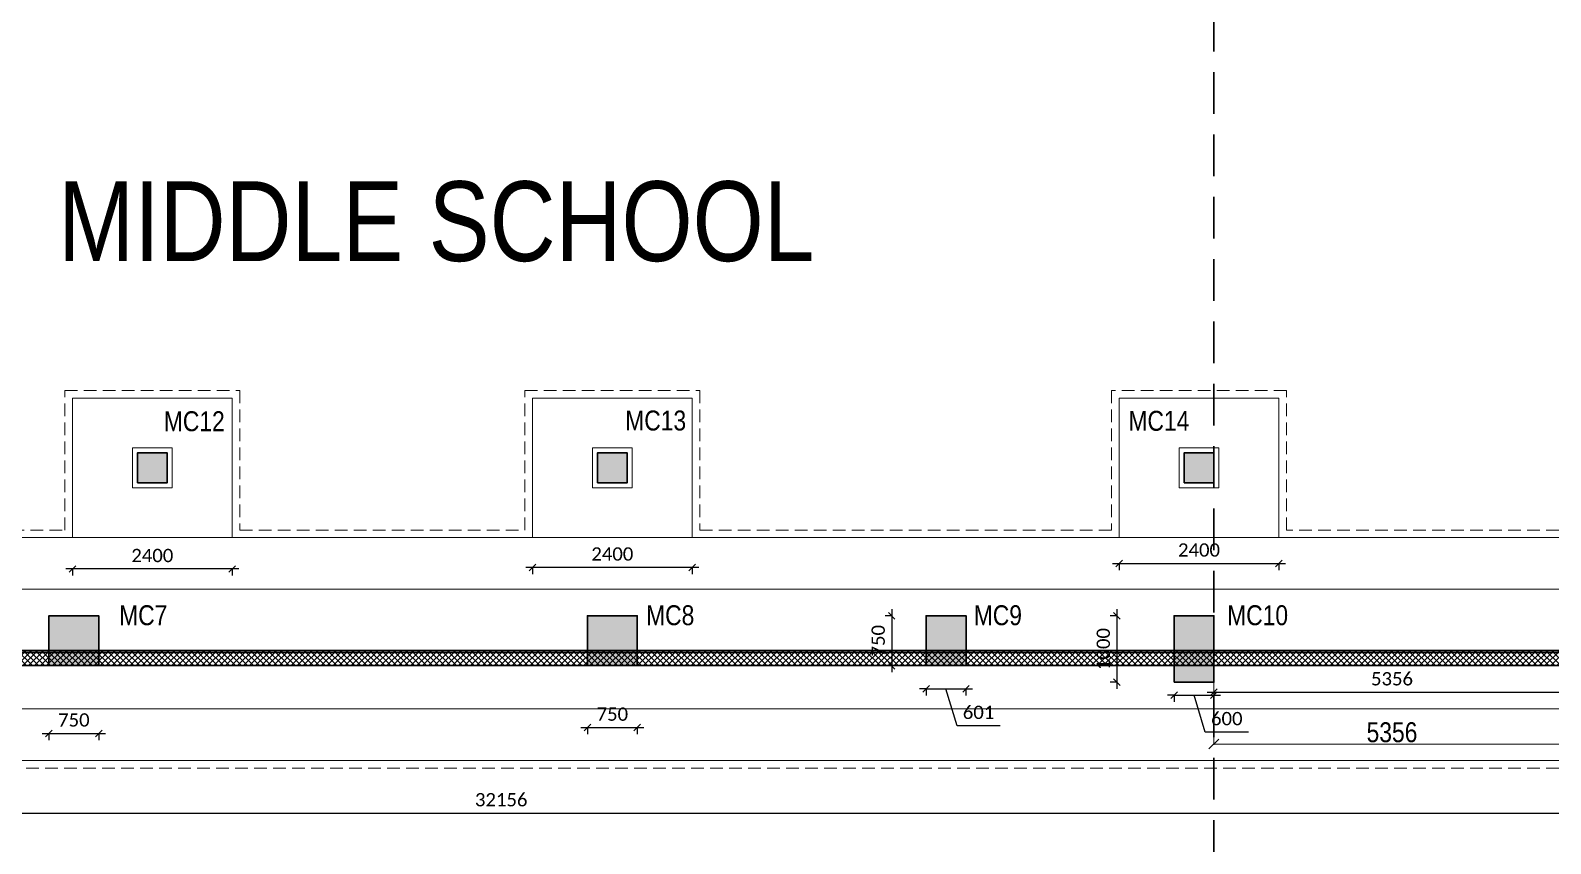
# Model space of a CAD drawing. Header units: millimetres. Extents: x 1112055 to 3390982, y -148532 to 766891.
# Drawn here: x 2876215 to 2899083, y 257441 to 269671 of the extents above; entities that cross this region are included whole.
import ezdxf

# ---------------------------------------------------------------- set-up
doc = ezdxf.new("R2010")
doc.units = ezdxf.units.MM
doc.header["$PDMODE"] = 35
doc.header["$PDSIZE"] = -25
doc.linetypes.add('DASHED2', pattern=[0.375, 0.25, -0.125])
doc.linetypes.add('Hidden', pattern=[9.525, 6.35, -3.175])
for name, color, linetype, lineweight in [('B COL. NO.', 3, 'Continuous', 20), ('B FINAL COLUMN', 1, 'Continuous', 30), ('B FOOTING', 49, 'Continuous', 20), ('B FOOTING DIM', 234, 'Continuous', 9), ('B HATCH', 250, 'Continuous', 0), ('B P.C.C', 251, 'Continuous', 0)]:
    doc.layers.add(name, color=color, linetype=linetype, lineweight=lineweight)
doc.layers.add('B Pedestal', color=7, linetype='Continuous', lineweight=9, true_color=0x5c8948)
doc.layers.add('B-COL HT', color=7, linetype='Continuous', lineweight=0, true_color=0x4e4f45)
doc.styles.add('Cali', font='calibri.ttf')
doc.styles.add('SWINC', font='swissc.ttf')
doc.dimstyles.new('1.100', dxfattribs={"dimtxt": 200, "dimasz": 100, "dimexe": 100, "dimexo": 100, "dimgap": 100, "dimtad": 1, "dimdec": 0, "dimzin": 0, "dimdsep": 46, "dimtxsty": 'Cali', "dimblk": 'OBLIQUE', "dimcen": 0, "dimdle": 100, "dimclrd": 256, "dimclre": 256, "dimclrt": 3, "dimadec": 0, "dimazin": 0, "dimtfac": 1, "dimtdec": 0, "dimtofl": 0, "dimtmove": 1, "dimatfit": 0, "dimfxl": 100, "dimfxlon": 1, "dimtolj": 1, "dimtzin": 0, "dimlwd": -1, "dimlwe": -1, "dimarcsym": 0})
doc.dimstyles.new('BHOOMI', dxfattribs={"dimtxt": 230, "dimasz": 150, "dimexe": 10, "dimexo": 0, "dimgap": 25, "dimtad": 1, "dimdec": 0, "dimzin": 0, "dimdsep": 46, "dimtxsty": 'SWINC', "dimblk": 'OBLIQUE', "dimcen": 0.09, "dimclrd": 250, "dimclre": 250, "dimclrt": 256, "dimaunit": 1, "dimadec": 3, "dimazin": 0, "dimtfac": 1, "dimtdec": 0, "dimtofl": 0, "dimtmove": 1, "dimatfit": 3, "dimfxl": 100, "dimtolj": 1, "dimtzin": 0, "dimlwd": 9, "dimlwe": 5, "dimarcsym": 0})

# ---------------------------------------------------------------- blocks, each defined once
blk = doc.blocks.new('_Oblique')
at = {"color": 0, "linetype": 'ByBlock', "lineweight": -2}
blk.add_line((-0.5, -0.5), (0.5, 0.5), dxfattribs=at)
blk = doc.blocks.new('*D4457')
at = {"layer": 'B FOOTING DIM', "color": 250, "lineweight": 5, "ltscale": 0.5, "transparency": 16777216}
for p, q in [((2894019, 259867), (2894019, 258929)), ((2899375, 259867), (2899375, 258929)), ((2894019, 258939), (2899375, 258939))]:
    blk.add_line(p, q, dxfattribs=at)
at = {"layer": 'Defpoints', "color": 0, "transparency": 16777216}
for p in [(2894019, 259867), (2899375, 259867), (2899375, 258939)]:
    blk.add_point(p, dxfattribs=at)
at = {"layer": 'B FOOTING DIM', "color": 250, "lineweight": 5, "transparency": 16777216, "xscale": 150, "yscale": 150, "zscale": 150, "rotation": 180}
blk.add_blockref('_Oblique', (2894019, 258939), dxfattribs=at)
at = {"layer": 'B FOOTING DIM', "color": 250, "lineweight": 5, "transparency": 16777216, "xscale": 150, "yscale": 150, "zscale": 150}
blk.add_blockref('_Oblique', (2899375, 258939), dxfattribs=at)
at = {"layer": 'B FOOTING DIM', "transparency": 16777216, "insert": (2896697, 259114), "char_height": 300, "attachment_point": 5, "style": 'SWINC'}
blk.add_mtext('\\A1;5356', dxfattribs=at)
blk = doc.blocks.new('*D5806')
at = {"transparency": 16777216}
for p, q in [((2876394, 259097), (2877344, 259097)), ((2876494, 259097), (2876494, 258997)), ((2877244, 259097), (2877244, 258997))]:
    blk.add_line(p, q, dxfattribs=at)
at = {"layer": 'Defpoints', "color": 0, "lineweight": 40, "transparency": 16777216}
for p in [(2876494, 260117), (2877244, 260117), (2877244, 259097)]:
    blk.add_point(p, dxfattribs=at)
at = {"transparency": 16777216, "xscale": 100, "yscale": 100, "zscale": 100, "rotation": 180}
blk.add_blockref('_Oblique', (2876494, 259097), dxfattribs=at)
at = {"transparency": 16777216, "xscale": 100, "yscale": 100, "zscale": 100}
blk.add_blockref('_Oblique', (2877244, 259097), dxfattribs=at)
at = {"color": 3, "lineweight": 40, "transparency": 16777216, "insert": (2876869, 259300), "char_height": 200, "attachment_point": 5, "style": 'Cali'}
blk.add_mtext('\\A1;750', dxfattribs=at)
blk = doc.blocks.new('*D5807')
at = {"transparency": 16777216}
for p, q in [((2884494, 259185), (2885444, 259185)), ((2884594, 259185), (2884594, 259085)), ((2885344, 259185), (2885344, 259085))]:
    blk.add_line(p, q, dxfattribs=at)
at = {"layer": 'Defpoints', "color": 0, "lineweight": 40, "transparency": 16777216}
for p in [(2884594, 260117), (2885344, 260117), (2885344, 259185)]:
    blk.add_point(p, dxfattribs=at)
at = {"transparency": 16777216, "xscale": 100, "yscale": 100, "zscale": 100, "rotation": 180}
blk.add_blockref('_Oblique', (2884594, 259185), dxfattribs=at)
at = {"transparency": 16777216, "xscale": 100, "yscale": 100, "zscale": 100}
blk.add_blockref('_Oblique', (2885344, 259185), dxfattribs=at)
at = {"color": 3, "lineweight": 40, "transparency": 16777216, "insert": (2884969, 259387), "char_height": 200, "attachment_point": 5, "style": 'Cali'}
blk.add_mtext('\\A1;750', dxfattribs=at)
blk = doc.blocks.new('*D5808')
at = {"transparency": 16777216}
for p, q in [((2889688, 259769), (2889588, 259769)), ((2889688, 259769), (2889688, 259669)), ((2889688, 259769), (2890289, 259769)), ((2890156, 259212), (2889988, 259769)), ((2890289, 259769), (2890289, 259669)), ((2890289, 259769), (2890389, 259769)), ((2890801, 259212), (2890156, 259212))]:
    blk.add_line(p, q, dxfattribs=at)
at = {"layer": 'Defpoints', "color": 0, "lineweight": 40, "transparency": 16777216}
for p in [(2889688, 260117), (2890289, 260117), (2890289, 259769)]:
    blk.add_point(p, dxfattribs=at)
at = {"transparency": 16777216, "xscale": 100, "yscale": 100, "zscale": 100}
blk.add_blockref('_Oblique', (2889688, 259769), dxfattribs=at)
at = {"transparency": 16777216, "xscale": 100, "yscale": 100, "zscale": 100, "rotation": 180}
blk.add_blockref('_Oblique', (2890289, 259769), dxfattribs=at)
at = {"color": 3, "lineweight": 40, "transparency": 16777216, "insert": (2890478, 259414), "char_height": 200, "attachment_point": 5, "style": 'Cali'}
blk.add_mtext('\\A1;601', dxfattribs=at)
blk = doc.blocks.new('*D5809')
at = {"transparency": 16777216}
for p, q in [((2893419, 259675), (2893319, 259675)), ((2893419, 259675), (2893419, 259575)), ((2893419, 259675), (2894019, 259675)), ((2893886, 259117), (2893719, 259675)), ((2894019, 259675), (2894019, 259575)), ((2894019, 259675), (2894119, 259675)), ((2894538, 259117), (2893886, 259117))]:
    blk.add_line(p, q, dxfattribs=at)
at = {"layer": 'Defpoints', "color": 0, "lineweight": 40, "transparency": 16777216}
for p in [(2893419, 259867), (2894019, 259867), (2894019, 259675)]:
    blk.add_point(p, dxfattribs=at)
at = {"transparency": 16777216, "xscale": 100, "yscale": 100, "zscale": 100}
blk.add_blockref('_Oblique', (2893419, 259675), dxfattribs=at)
at = {"transparency": 16777216, "xscale": 100, "yscale": 100, "zscale": 100, "rotation": 180}
blk.add_blockref('_Oblique', (2894019, 259675), dxfattribs=at)
at = {"color": 3, "lineweight": 40, "transparency": 16777216, "insert": (2894212, 259320), "char_height": 200, "attachment_point": 5, "style": 'Cali'}
blk.add_mtext('\\A1;600', dxfattribs=at)
blk = doc.blocks.new('*D5813')
at = {"transparency": 16777216}
for p, q in [((2867119, 257898), (2899475, 257898)), ((2867219, 257898), (2867219, 257798)), ((2899375, 257898), (2899375, 257798))]:
    blk.add_line(p, q, dxfattribs=at)
at = {"layer": 'Defpoints', "color": 0, "lineweight": 40, "transparency": 16777216}
for p in [(2867219, 258692), (2899375, 258692), (2899375, 257898)]:
    blk.add_point(p, dxfattribs=at)
at = {"transparency": 16777216, "xscale": 100, "yscale": 100, "zscale": 100, "rotation": 180}
blk.add_blockref('_Oblique', (2867219, 257898), dxfattribs=at)
at = {"transparency": 16777216, "xscale": 100, "yscale": 100, "zscale": 100}
blk.add_blockref('_Oblique', (2899375, 257898), dxfattribs=at)
at = {"color": 3, "lineweight": 40, "transparency": 16777216, "insert": (2883297, 258100), "char_height": 200, "attachment_point": 5, "style": 'Cali'}
blk.add_mtext('\\A1;32156', dxfattribs=at)
blk = doc.blocks.new('*D5820')
at = {"transparency": 16777216}
for p, q in [((2892494, 261653), (2895094, 261653)), ((2892594, 261653), (2892594, 261553)), ((2894994, 261653), (2894994, 261553))]:
    blk.add_line(p, q, dxfattribs=at)
at = {"layer": 'Defpoints', "color": 0, "lineweight": 40, "transparency": 16777216}
for p in [(2892594, 262042), (2894994, 262042), (2894994, 261653)]:
    blk.add_point(p, dxfattribs=at)
at = {"transparency": 16777216, "xscale": 100, "yscale": 100, "zscale": 100, "rotation": 180}
blk.add_blockref('_Oblique', (2892594, 261653), dxfattribs=at)
at = {"transparency": 16777216, "xscale": 100, "yscale": 100, "zscale": 100}
blk.add_blockref('_Oblique', (2894994, 261653), dxfattribs=at)
at = {"color": 3, "lineweight": 40, "transparency": 16777216, "insert": (2893794, 261856), "char_height": 200, "attachment_point": 5, "style": 'Cali'}
blk.add_mtext('\\A1;2400', dxfattribs=at)
blk = doc.blocks.new('*D5821')
at = {"transparency": 16777216}
for p, q in [((2886269, 261593), (2883669, 261593)), ((2883769, 261594), (2883769, 261493)), ((2886169, 261594), (2886169, 261493))]:
    blk.add_line(p, q, dxfattribs=at)
at = {"layer": 'Defpoints', "color": 0, "lineweight": 40, "transparency": 16777216}
for p in [(2883769, 262042), (2886169, 262042), (2883769, 261593)]:
    blk.add_point(p, dxfattribs=at)
at = {"transparency": 16777216, "xscale": 100, "yscale": 100, "zscale": 100, "rotation": 180}
blk.add_blockref('_Oblique', (2883769, 261593), dxfattribs=at)
at = {"transparency": 16777216, "xscale": 100, "yscale": 100, "zscale": 100}
blk.add_blockref('_Oblique', (2886169, 261593), dxfattribs=at)
at = {"color": 3, "lineweight": 40, "transparency": 16777216, "insert": (2884969, 261796), "char_height": 200, "attachment_point": 5, "style": 'Cali'}
blk.add_mtext('\\A1;2400', dxfattribs=at)
blk = doc.blocks.new('*D5822')
at = {"transparency": 16777216}
for p, q in [((2879349, 261571), (2876749, 261571)), ((2876849, 261571), (2876849, 261471)), ((2879249, 261571), (2879249, 261471))]:
    blk.add_line(p, q, dxfattribs=at)
at = {"layer": 'Defpoints', "color": 0, "lineweight": 40, "transparency": 16777216}
for p in [(2876849, 262042), (2879249, 262042), (2876849, 261571)]:
    blk.add_point(p, dxfattribs=at)
at = {"transparency": 16777216, "xscale": 100, "yscale": 100, "zscale": 100, "rotation": 180}
blk.add_blockref('_Oblique', (2876849, 261571), dxfattribs=at)
at = {"transparency": 16777216, "xscale": 100, "yscale": 100, "zscale": 100}
blk.add_blockref('_Oblique', (2879249, 261571), dxfattribs=at)
at = {"color": 3, "lineweight": 40, "transparency": 16777216, "insert": (2878049, 261773), "char_height": 200, "attachment_point": 5, "style": 'Cali'}
blk.add_mtext('\\A1;2400', dxfattribs=at)
blk = doc.blocks.new('*D5833')
at = {"transparency": 16777216}
for p, q in [((2892557, 260967), (2892557, 259767)), ((2892557, 260867), (2892457, 260867)), ((2892557, 259867), (2892457, 259867))]:
    blk.add_line(p, q, dxfattribs=at)
at = {"layer": 'Defpoints', "color": 0, "lineweight": 40, "transparency": 16777216}
for p in [(2893419, 260867), (2892557, 259867), (2893419, 259867)]:
    blk.add_point(p, dxfattribs=at)
at = {"transparency": 16777216, "xscale": 100, "yscale": 100, "zscale": 100}
for p, rotation in [((2892557, 260867), 90), ((2892557, 259867), 270)]:
    blk.add_blockref('_Oblique', p, dxfattribs=dict(at, rotation=rotation))
at = {"color": 3, "lineweight": 40, "transparency": 16777216, "insert": (2892355, 260367), "char_height": 200, "attachment_point": 5, "rotation": 90, "style": 'Cali'}
blk.add_mtext('\\A1;1000', dxfattribs=at)
blk = doc.blocks.new('*D5834')
at = {"transparency": 16777216}
for p, q in [((2889171, 260967), (2889171, 260017)), ((2889171, 260867), (2889071, 260867)), ((2889171, 260117), (2889071, 260117))]:
    blk.add_line(p, q, dxfattribs=at)
at = {"layer": 'Defpoints', "color": 0, "lineweight": 40, "transparency": 16777216}
for p in [(2889689, 260867), (2889171, 260117), (2889689, 260117)]:
    blk.add_point(p, dxfattribs=at)
at = {"transparency": 16777216, "xscale": 100, "yscale": 100, "zscale": 100}
for p, rotation in [((2889171, 260867), 90), ((2889171, 260117), 270)]:
    blk.add_blockref('_Oblique', p, dxfattribs=dict(at, rotation=rotation))
at = {"color": 3, "lineweight": 40, "transparency": 16777216, "insert": (2888969, 260492), "char_height": 200, "attachment_point": 5, "rotation": 90, "style": 'Cali'}
blk.add_mtext('\\A1;750', dxfattribs=at)
blk = doc.blocks.new('*D5844')
at = {"transparency": 16777216}
for p, q in [((2893919, 259717), (2899475, 259717)), ((2894019, 259717), (2894019, 259617)), ((2899375, 259717), (2899375, 259617))]:
    blk.add_line(p, q, dxfattribs=at)
at = {"layer": 'Defpoints', "color": 0, "lineweight": 40, "transparency": 16777216}
for p in [(2894019, 260117), (2899375, 260117), (2899375, 259717)]:
    blk.add_point(p, dxfattribs=at)
at = {"transparency": 16777216, "xscale": 100, "yscale": 100, "zscale": 100, "rotation": 180}
blk.add_blockref('_Oblique', (2894019, 259717), dxfattribs=at)
at = {"transparency": 16777216, "xscale": 100, "yscale": 100, "zscale": 100}
blk.add_blockref('_Oblique', (2899375, 259717), dxfattribs=at)
at = {"color": 3, "lineweight": 40, "transparency": 16777216, "insert": (2896697, 259919), "char_height": 200, "attachment_point": 5, "style": 'Cali'}
blk.add_mtext('\\A1;5356', dxfattribs=at)
blk = doc.blocks.new('*D6867')
at = {"transparency": 16777216}
for p, q in [((2889589, 256187), (2918539, 256187)), ((2889689, 256187), (2889689, 256087)), ((2918439, 256187), (2918439, 256087))]:
    blk.add_line(p, q, dxfattribs=at)
at = {"layer": 'Defpoints', "color": 0, "lineweight": 40, "transparency": 16777216}
for p in [(2889689, 260117), (2918439, 260117), (2918439, 256187)]:
    blk.add_point(p, dxfattribs=at)
at = {"transparency": 16777216, "xscale": 100, "yscale": 100, "zscale": 100, "rotation": 180}
blk.add_blockref('_Oblique', (2889689, 256187), dxfattribs=at)
at = {"transparency": 16777216, "xscale": 100, "yscale": 100, "zscale": 100}
blk.add_blockref('_Oblique', (2918439, 256187), dxfattribs=at)
at = {"color": 3, "lineweight": 40, "transparency": 16777216, "insert": (2904064, 256389), "char_height": 200, "attachment_point": 5, "style": 'Cali'}
blk.add_mtext('\\A1;28750', dxfattribs=at)

msp = doc.modelspace()

# ---------------------------------------------------------------- hatches: boundary and pattern name
at = {"layer": 'B HATCH', "lineweight": 0}
h = msp.add_hatch(dxfattribs=at)
h.set_pattern_fill('ANSI37', color=250, scale=20, style=0)
h.set_pattern_definition([(45, (1154208.626, -149308.41), (-44.9012806, 44.9012806), []), (135, (1154208.626, -149308.41), (-44.9012806, -44.9012806), [])])
h.paths.add_polyline_path([(2930839.2, 369281.5), (2930839.2, 372824.4), (2923664.2, 372698.5), (2923664.2, 369281.7)], flags=16)
h.paths.add_polyline_path([(2904975.2, 369828.2), (2909924.2, 369828.2), (2909924.2, 372457.1), (2904975.2, 372370.2)], flags=16)
h.paths.add_polyline_path([(2911814.2, 372490.5), (2912264.2, 372498.4), (2912264.2, 369281.2), (2911814.2, 369281.2)], flags=16)
h.paths.add_polyline_path([(2867749.2, 369013), (2867749.2, 260347.4), (2918209.2, 260347.4), (2918209.2, 300147.4), (2930839.2, 300147.4), (2930839.2, 369051.5), (2911800.8, 369052), (2911800.8, 366392.4), (2911584.2, 366392.4), (2911584.2, 372486.5), (2910154.2, 372461.4), (2910154.2, 366392.4), (2909924.2, 366392.4), (2909924.2, 369598.2), (2900473.2, 369598.2), (2900473.2, 369013)], flags=16)
h.paths.add_polyline_path([(2923438.8, 372694.5), (2923438.8, 369281.7), (2916009.2, 369281.9), (2916009.2, 372564.1)], flags=16)
h.paths.add_polyline_path([(2912494.2, 369282), (2912494.2, 372502.4), (2915779.2, 372560.1), (2915779.2, 369281.9)], flags=16)
h.paths.add_polyline_path([(2900243.2, 369243), (2867519.2, 369243), (2867519.2, 260117.4), (2918439.2, 260117.4), (2918439.2, 299917.4), (2931069.2, 299917.4), (2931069.2, 373058.5), (2904745.2, 372596.5), (2904745.2, 369828.2), (2900243.2, 369828.2)])
at = {"layer": 'B-COL HT'}
h = msp.add_hatch(color=250, dxfattribs=at)
h.dxf.hatch_style = 1
h.paths.add_polyline_path([(2877824.2, 262867.4), (2878274.2, 262867.4), (2878274.2, 263317.4), (2877824.2, 263317.4)])
h = msp.add_hatch(color=250, dxfattribs=at)
h.dxf.hatch_style = 1
h.paths.add_polyline_path([(2884744.2, 262867.4), (2885194.2, 262867.4), (2885194.2, 263317.4), (2884744.2, 263317.4)])
h = msp.add_hatch(color=250, dxfattribs=at)
h.dxf.hatch_style = 1
h.paths.add_polyline_path([(2893569.2, 262867.4), (2894019.2, 262867.4), (2894019.2, 263317.4), (2893569.2, 263317.4)])
h = msp.add_hatch(color=250, dxfattribs=at)
h.dxf.hatch_style = 1
h.paths.add_polyline_path([(2876494.2, 260117.2), (2877244.2, 260117.2), (2877244.2, 260867.2), (2876494.2, 260867.2)])
h = msp.add_hatch(color=250, dxfattribs=at)
h.dxf.hatch_style = 1
h.paths.add_polyline_path([(2884594.2, 260117.4), (2885344.2, 260117.4), (2885344.2, 260867.4), (2884594.2, 260867.4)])
h = msp.add_hatch(color=250, dxfattribs=at)
h.dxf.hatch_style = 1
h.paths.add_polyline_path([(2889689.2, 260117.4), (2890289.2, 260117.4), (2890289.2, 260867.4), (2889689.2, 260867.4)])
h = msp.add_hatch(color=250, dxfattribs=at)
h.dxf.hatch_style = 1
h.paths.add_polyline_path([(2893419.2, 259867.4), (2894019.2, 259867.4), (2894019.2, 260867.4), (2893419.2, 260867.4)])

# ---------------------------------------------------------------- linework, layer by layer
at = {"color": 16, "linetype": 'DASHED2', "lineweight": 30, "ltscale": 2500}
msp.add_lwpolyline([(2868419.2, 282167.4), (2894019.2, 282167.4), (2894019.2, 252167.4), (2868419.2, 252167.4), (2868419.2, 282167.4)], dxfattribs=at)
at = {"color": 6, "lineweight": 30}
msp.add_lwpolyline([(2866691.4, 260726.7), (2866691.4, 260317.4), (2899894.6, 260317.4), (2899894.6, 260726.7)], dxfattribs=at)
at = {"layer": 'B FINAL COLUMN', "color": 16, "lineweight": 30}
msp.add_lwpolyline([(2900243.2, 369243), (2867519.2, 369243), (2867519.2, 260117.4), (2918439.2, 260117.4), (2918439.2, 299917.4), (2931069.2, 299917.4), (2931069.2, 373058.5), (2904745.2, 372596.5), (2904745.2, 369828.2), (2900243.2, 369828.2), (2900243.2, 369243)], dxfattribs=at)
msp.add_lwpolyline([(2867749.2, 260347.4), (2918209.2, 260347.4), (2918209.2, 300147.4), (2930839.2, 300147.4), (2930839.2, 369051.5), (2911800.8, 369052), (2911800.8, 366392.4), (2911584.2, 366392.4), (2911584.2, 372486.5), (2910154.2, 372461.4), (2910154.2, 366392.4), (2909924.2, 366392.4), (2909924.2, 369598.2), (2900473.2, 369598.2), (2900473.2, 369013), (2867749.2, 369013)], close=True, dxfattribs=at)
at = {"layer": 'B FINAL COLUMN', "color": 1, "lineweight": 30}
for points in [[(2877824.2, 262867.4), (2878274.2, 262867.4), (2878274.2, 263317.4), (2877824.2, 263317.4)], [(2884744.2, 262867.4), (2885194.2, 262867.4), (2885194.2, 263317.4), (2884744.2, 263317.4)], [(2893569.2, 262867.4), (2894019.2, 262867.4), (2894019.2, 263317.4), (2893569.2, 263317.4)], [(2876494.2, 260117.2), (2877244.2, 260117.2), (2877244.2, 260867.2), (2876494.2, 260867.2)], [(2884594.2, 260117.4), (2885344.2, 260117.4), (2885344.2, 260867.4), (2884594.2, 260867.4)], [(2889689.2, 260117.4), (2890289.2, 260117.4), (2890289.2, 260867.4), (2889689.2, 260867.4)], [(2893419.2, 259867.4), (2894019.2, 259867.4), (2894019.2, 260867.4), (2893419.2, 260867.4)]]:
    msp.add_lwpolyline(points, close=True, dxfattribs=at)
at = {"layer": 'B FOOTING'}
for points in [[(2876849.2, 264142.4), (2879249.2, 264142.4), (2879249.2, 262042.4), (2876849.2, 262042.4)], [(2883769.2, 264142.4), (2886169.2, 264142.4), (2886169.2, 262042.4), (2883769.2, 262042.4)], [(2892594.2, 264142.4), (2894994.2, 264142.4), (2894994.2, 262042.4), (2892594.2, 262042.4)], [(2867219.2, 262042.4), (2899375.2, 262042.4), (2899375.2, 258692.4), (2867219.2, 258692.4)]]:
    msp.add_lwpolyline(points, close=True, dxfattribs=at)
at = {"layer": 'B P.C.C', "color": 2}
msp.add_lwpolyline([(2918439.2, 296248.9), (2918439.2, 260347.4), (2918439.2, 260117.4), (2867519.2, 260117.4), (2867519.2, 290517.4)], dxfattribs=at)
at = {"layer": 'B P.C.C', "color": 250, "linetype": 'Hidden', "lineweight": 0, "ltscale": 30}
for points in [[(2876734.2, 262157.4), (2876734.2, 264257.4), (2879364.2, 264257.4), (2879364.2, 262157.4)], [(2883654.2, 262157.4), (2883654.2, 264257.4), (2886284.2, 264257.4), (2886284.2, 262157.4)], [(2902584.2, 261212.4), (2902584.2, 263908), (2900154.2, 263908), (2900154.2, 261212.4), (2899490.2, 261212.4), (2899490.2, 262157.4), (2895109.2, 262157.4), (2895109.2, 264257.4), (2892479.2, 264257.4), (2892479.2, 262157.4)], [(2899490.2, 259702.4), (2899490.2, 258577.4), (2867104.2, 258577.4), (2867104.2, 262157.4)], [(2872217.5, 262157.4), (2876734.2, 262157.4)], [(2879364.2, 262157.4), (2883654.2, 262157.4)], [(2886284.2, 262157.4), (2892479.2, 262157.4)]]:
    msp.add_lwpolyline(points, dxfattribs=at)
at = {"layer": 'B Pedestal', "color": 87, "lineweight": 9}
for points in [[(2877749.2, 262792.4), (2878349.2, 262792.4), (2878349.2, 263392.4), (2877749.2, 263392.4)], [(2884669.2, 262792.4), (2885269.2, 262792.4), (2885269.2, 263392.4), (2884669.2, 263392.4)], [(2893494.2, 262792.4), (2894094.2, 262792.4), (2894094.2, 263392.4), (2893494.2, 263392.4)], [(2867219.2, 261267.4), (2899375.2, 261267.4), (2899375.2, 259467.4), (2867219.2, 259467.4)]]:
    msp.add_lwpolyline(points, close=True, dxfattribs=at)

# ---------------------------------------------------------------- texts
at = {"color": 1, "style": 'SWINC'}
msp.add_text('MIDDLE SCHOOL', height=1200, dxfattribs=at).set_placement((2876631.8, 266201.7))
at = {"layer": 'B COL. NO.', "style": 'SWINC'}
for s, p in [('MC12', (2878222.3, 263643.3)), ('MC13', (2885163, 263654.2)), ('MC14', (2892732.3, 263649.4)), ('MC7', (2877550.1, 260725.7)), ('MC8', (2885477, 260725.7)), ('MC9', (2890405.7, 260725.7)), ('MC10', (2894217.4, 260725.7))]:
    msp.add_text(s, height=300, dxfattribs=at).set_placement(p)

# ---------------------------------------------------------------- dimensions: what is measured, and where the dimension line sits
at = {"color": 2, "lineweight": 40}
for base, p1, p2, picture, middle in [((2876849.2, 261570.6), (2879249.2, 262042.4), (2876849.2, 262042.4), '*D5822', (2878049.2, 261773.1)), ((2883769.2, 261593.5), (2886169.2, 262042.4), (2883769.2, 262042.4), '*D5821', (2884969.2, 261795.9)), ((2894994.2, 261653.1), (2892594.2, 262042.4), (2894994.2, 262042.4), '*D5820', (2893794.2, 261855.6)), ((2877244.2, 259097.1), (2876494.2, 260117.2), (2877244.2, 260117.2), '*D5806', (2876869.2, 259299.5)), ((2885344.2, 259184.9), (2884594.2, 260117.4), (2885344.2, 260117.4), '*D5807', (2884969.2, 259387.3)), ((2890289.2, 259768.9), (2889687.8, 260117.4), (2890289.2, 260117.4), '*D5808', (2890255.7, 259414)), ((2894019.2, 259674.9), (2893419.2, 259867.4), (2894019.2, 259867.4), '*D5809', (2893986.4, 259320)), ((2899375.2, 257897.9), (2867219.2, 258692.4), (2899375.2, 258692.4), '*D5813', (2883297.2, 258100.3))]:
    dim = msp.add_linear_dim(base=base, p1=p1, p2=p2, dimstyle='1.100', override={"dimfxl": 0.18, "dimarcsym": 2}, dxfattribs=at)
    dim.commit()
    dim.dimension.update_dxf_attribs({"geometry": picture, "text_midpoint": middle})
at = {"color": 1, "lineweight": 40}
for base, p1, p2, picture, middle in [((2889171.3, 260117.4), (2889689.2, 260867.4), (2889689.2, 260117.4), '*D5834', (2888968.8, 260492.4)), ((2892557, 259867.4), (2893419.2, 260867.4), (2893419.2, 259867.4), '*D5833', (2892354.6, 260367.4))]:
    dim = msp.add_linear_dim(base=base, p1=p1, p2=p2, angle=90, dimstyle='1.100', override={"dimfxl": 0.18, "dimarcsym": 2}, dxfattribs=at)
    dim.commit()
    dim.dimension.update_dxf_attribs({"geometry": picture, "text_midpoint": middle})
at = {"color": 4, "lineweight": 40}
dim = msp.add_linear_dim(base=(2918439.2, 256186.6), p1=(2889689.2, 260117.4), p2=(2918439.2, 260117.4), dimstyle='1.100', override={"dimfxl": 0.18, "dimarcsym": 2}, dxfattribs=at)
dim.commit()
dim.dimension.update_dxf_attribs({"geometry": '*D6867', "text_midpoint": (2904064.2, 256389.1)})
at = {"color": 3, "lineweight": 40}
dim = msp.add_linear_dim(base=(2899375.2, 259717), p1=(2894019.2, 260117.4), p2=(2899375.2, 260117.4), dimstyle='1.100', override={"dimfxl": 0.18, "dimarcsym": 2}, dxfattribs=at)
dim.commit()
dim.dimension.update_dxf_attribs({"geometry": '*D5844', "text_midpoint": (2896697.2, 259919.5)})
at = {"layer": 'B FOOTING DIM', "color": 250, "ltscale": 0.5}
dim = msp.add_linear_dim(base=(2899375.2, 258938.7), p1=(2894019.2, 259867.4), p2=(2899375.2, 259867.4), dimstyle='BHOOMI', override={"dimtxt": 300, "dimlwd": 5}, dxfattribs=at)
dim.commit()
dim.dimension.update_dxf_attribs({"geometry": '*D4457', "text_midpoint": (2896697.2, 259113.7)})

doc.saveas('drawing.dxf')
